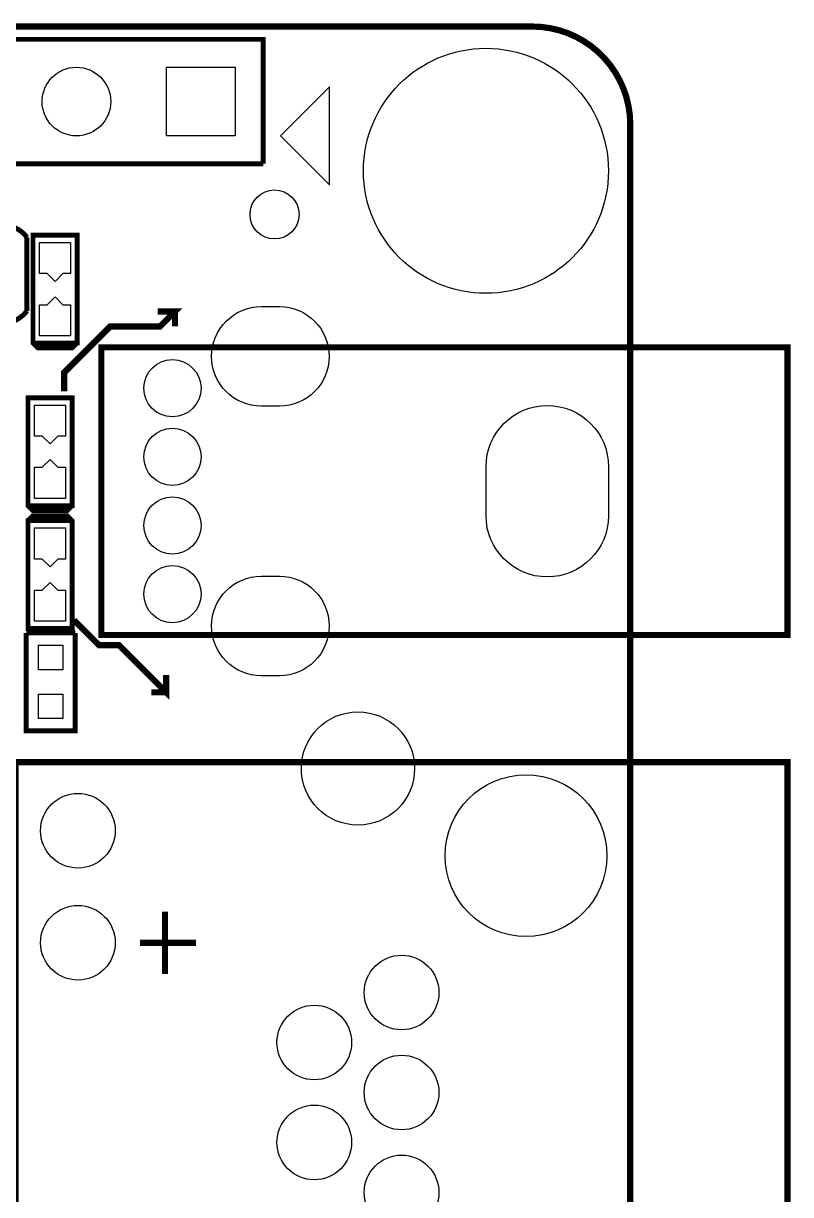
# Model space of a CAD drawing. Extents: x -33 to 2019, y -3 to 1814.
# Drawn here: x 1402 to 2019, y 873 to 1814 of the extents above; entities that cross this region are included whole.
import ezdxf

# ---------------------------------------------------------------- set-up
doc = ezdxf.new("R2010")
doc.units = 9
doc.header["$MEASUREMENT"] = 0
for name, color, linetype in [('BG_OUTLINE', 254, 'CONTINUOUS'), ('BG_SILKSCREEN_TOP', 43, 'CONTINUOUS'), ('PG_SILKSCREEN_TOP', 30, 'CONTINUOUS'), ('PIN_TOP', 1, 'CONTINUOUS')]:
    doc.layers.add(name, color=color, linetype=linetype)

msp = doc.modelspace()

# ---------------------------------------------------------------- linework, layer by layer
at = {"layer": 'BG_OUTLINE', "const_width": 5}
msp.add_lwpolyline([(78.74, 1811.02), (1811.02, 1811.02, -0.414214), (1889.76, 1732.28), (1889.76, 78.74, -0.414214), (1811.02, 0), (78.74, 0, -0.414214), (0, 78.74), (0, 1732.28, -0.414214), (78.74, 1811.02)], format="xyb", dxfattribs=at)
msp.add_lwpolyline([(78.74, 1811.02), (1811.02, 1811.02, -0.414214), (1889.76, 1732.28), (1889.76, 78.74, -0.414214), (1811.02, 0), (78.74, 0, -0.414214), (0, 78.74), (0, 1732.28, -0.414214), (78.74, 1811.02)], format="xyb", dxfattribs=at)
at = {"layer": 'BG_SILKSCREEN_TOP', "const_width": 5}
for points in [[(1435, 1518.02), (1435, 1533.02), (1472, 1570.02), (1512, 1570.02), (1524, 1582.02), (1510, 1582.02)], [(1524, 1582.02), (1524, 1570.02)], [(1443, 1334.02), (1463, 1314.02), (1479, 1314.02), (1517, 1276.02), (1517, 1290.02)], [(1517, 1276.02), (1505, 1276.02)]]:
    msp.add_lwpolyline(points, dxfattribs=at)
at = {"layer": 'PG_SILKSCREEN_TOP'}
for points, const_width in [([(294.88, 1800.748), (1594.88, 1800.748), (1594.88, 1700.748)], 3.937), ([(1594.88, 1700.748), (294.88, 1700.748), (294.88, 1800.748)], 3.937), ([(1405.1, 1582.57), (1405.1, 1641.63)], 4), ([(1409.961, 1556.713), (1445.395, 1556.713), (1445.395, 1643.327), (1409.961, 1643.327), (1409.961, 1556.713), (1413.898, 1552.776), (1441.458, 1552.776), (1445.395, 1556.713)], 3.937), ([(1464.852, 1553.232), (2016.032, 1553.232), (2016.032, 1322.13), (1464.852, 1322.13), (1464.852, 1553.232)], 5), ([(1405.975, 1426.083), (1441.409, 1426.083), (1441.409, 1512.697), (1405.975, 1512.697), (1405.975, 1426.083), (1409.912, 1422.146), (1437.472, 1422.146), (1441.409, 1426.083)], 3.937), ([(1441.409, 1413.957), (1405.975, 1413.957), (1405.975, 1327.343), (1441.409, 1327.343), (1441.409, 1413.957), (1437.472, 1417.894), (1409.912, 1417.894), (1405.975, 1413.957)], 3.937), ([(1443.876, 1323.806), (1404.516, 1323.806)], 4), ([(1404.516, 1323.806), (1404.516, 1245.066), (1443.876, 1245.066), (1443.876, 1323.806)], 4), ([(1396.032, 569.868), (1396.032, 1219.868), (2016.032, 1219.868), (2016.032, 569.868), (1396.032, 569.868)], 5), ([(1516.032, 1049.868), (1516.032, 1099.868)], 5), ([(1496.032, 1074.868), (1541.032, 1074.868)], 5)]:
    msp.add_lwpolyline(points, dxfattribs=dict(at, const_width=const_width))
msp.add_lwpolyline([(1608.783, 1723.14), (1648.153, 1683.77), (1648.153, 1762.51)], close=True, dxfattribs=at)
at = {"layer": 'PG_SILKSCREEN_TOP', "const_width": 4}
for points in [[(1405.1, 1641.63, 0.503899), (1365.74, 1641.63)], [(1405.1, 1582.57, -0.504954), (1365.74, 1582.57)]]:
    msp.add_lwpolyline(points, format="xyb", dxfattribs=at)
at = {"layer": 'PIN_TOP'}
for points in [[(1572.439, 1778.307), (1572.439, 1723.189), (1517.321, 1723.189), (1517.321, 1778.307)], [(1440.178, 1612.52), (1433.938, 1612.52), (1433.938, 1612.496), (1427.678, 1606.236), (1421.418, 1612.496), (1421.418, 1612.52), (1415.178, 1612.52), (1415.178, 1637.52), (1440.178, 1637.52)], [(1415.178, 1587.52), (1421.418, 1587.52), (1421.418, 1587.544), (1427.678, 1593.804), (1433.938, 1587.544), (1433.938, 1587.52), (1440.178, 1587.52), (1440.178, 1562.52), (1415.178, 1562.52)], [(1436.192, 1481.89), (1429.952, 1481.89), (1429.952, 1481.866), (1423.692, 1475.606), (1417.432, 1481.866), (1417.432, 1481.89), (1411.192, 1481.89), (1411.192, 1506.89), (1436.192, 1506.89)], [(1411.192, 1456.89), (1417.432, 1456.89), (1417.432, 1456.914), (1423.692, 1463.174), (1429.952, 1456.914), (1429.952, 1456.89), (1436.192, 1456.89), (1436.192, 1431.89), (1411.192, 1431.89)], [(1436.192, 1383.15), (1429.952, 1383.15), (1429.952, 1383.126), (1423.692, 1376.866), (1417.432, 1383.126), (1417.432, 1383.15), (1411.192, 1383.15), (1411.192, 1408.15), (1436.192, 1408.15)], [(1411.192, 1358.15), (1417.432, 1358.15), (1417.432, 1358.174), (1423.692, 1364.434), (1429.952, 1358.174), (1429.952, 1358.15), (1436.192, 1358.15), (1436.192, 1333.15), (1411.192, 1333.15)], [(1414.3535, 1313.9585), (1434.0385, 1313.9585), (1434.0385, 1294.2735), (1414.3535, 1294.2735)], [(1414.3535, 1274.5985), (1434.0385, 1274.5985), (1434.0385, 1254.9135), (1414.3535, 1254.9135)]]:
    msp.add_lwpolyline(points, close=True, dxfattribs=at)
for points in [[(1607.923, 1505.949), (1593.435, 1505.949, -1), (1593.435, 1585.949), (1607.923, 1585.949, -1)], [(1872.3315, 1457.366), (1872.3315, 1417.996, -1), (1773.9065, 1417.996), (1773.9065, 1457.366, -1)], [(1607.923, 1289.413), (1593.435, 1289.413, -1), (1593.435, 1369.413), (1607.923, 1369.413, -1)]]:
    msp.add_lwpolyline(points, format="xyb", close=True, dxfattribs=at)
for centre, radius in [((1773.835, 1695.095), 98.425), ((1444.88, 1750.748), 27.559), ((1604, 1660.02), 19.685), ((1521.939, 1520.358), 23), ((1521.939, 1465.24), 23), ((1521.939, 1410.122), 23), ((1521.939, 1355.004), 23), ((1671.032, 1214.868), 45.5), ((1806.032, 1144.868), 65), ((1446.032, 1164.868), 30), ((1446.032, 1074.868), 30), ((1706.032, 1034.868), 30), ((1635.953, 994.711), 30), ((1706.032, 954.553), 30), ((1635.953, 914.396), 30), ((1706.032, 874.238), 30)]:
    msp.add_circle(centre, radius, dxfattribs=at)

doc.saveas('drawing.dxf')
